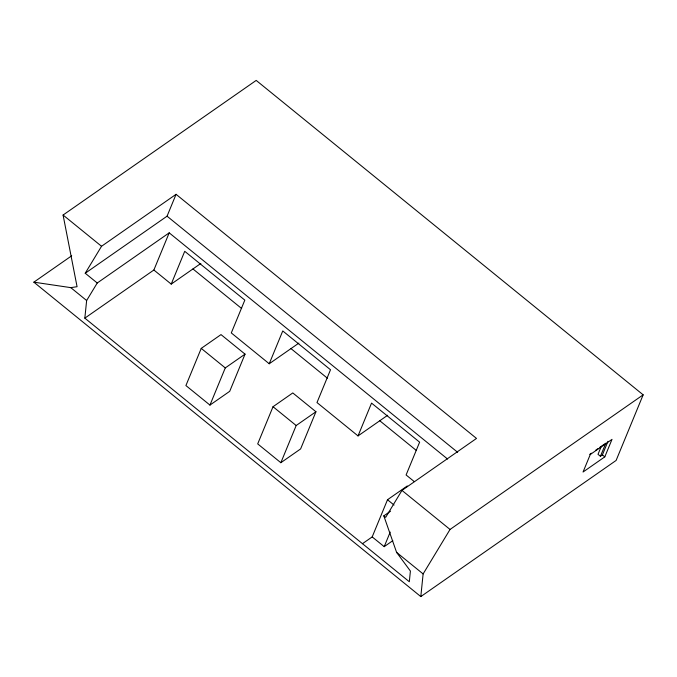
<?xml version="1.0" encoding="UTF-8"?>
<svg xmlns="http://www.w3.org/2000/svg" width="677" height="677" viewBox="0 0 677 677"><rect width="100%" height="100%" fill="white"/><g stroke="black" fill="none" stroke-linecap="round" stroke-linejoin="round"><path stroke-width="1.02" d="M390.578 511.152L383.817 515.857L396.604 552.39L410.406 571.049L409.314 581.738L84.837 318.139L86.639 300.52L97.243 283.003L169.199 232.837L447.582 459.048M33.85 282.165L420.806 596.589L423.125 573.935L450.036 529.456L643.15 394.835L256.194 80.411L63.079 215.032L77.068 286.709L70.78 287.632L33.85 282.165L71.694 255.788M97.243 283.003L85.226 273.237L167.058 216.183L176.071 194.316L476.506 438.434L401.969 490.402L385.662 517.355L383.817 515.857M84.837 318.139L153.874 270.013L169.199 232.837M153.874 270.013L171.213 284.103L184.728 251.302L244.82 300.123L231.297 332.932L269.234 363.761L298.879 343.095M201.238 348.384L185.913 385.56L209.955 405.091L229.715 391.314L245.04 354.139L221.007 334.607L201.238 348.384L225.272 367.916L209.955 405.091M269.234 363.761L282.758 330.951L330.511 369.76L316.988 402.561L358.031 435.912L387.676 415.246M273.026 406.716L257.7 443.892L280.853 462.704L300.613 448.927L315.939 411.751L292.786 392.939L273.026 406.716L296.179 425.52L280.853 462.704M358.031 435.912L371.555 403.103L419.622 442.166L406.098 474.966L414.29 481.618M362.44 543.707L372.189 536.912L387.506 499.736L407.275 485.959M372.189 536.912L384.206 546.661L390.214 532.088M601.1 446.828L598.011 454.326L600.414 456.281L602.395 454.902L607.997 441.294M600.414 456.281L605.822 443.164M604.798 456.857L612.008 439.365L590.268 454.512L583.058 472.013L604.798 456.857L602.395 454.902M643.15 394.835L616.112 460.445L420.806 596.589M85.226 273.237L101.533 246.276L176.071 194.316M171.213 284.103L200.857 263.438M225.272 367.916L245.04 354.139M296.179 425.52L315.939 411.751M384.206 546.661L392.804 540.669M589.735 454.377L591.427 453.201M595.658 450.247L598.197 448.47M599.898 447.294L604.976 443.748M167.058 216.183L457.644 452.304M192.945 268.947L241.664 308.534M290.975 348.604L327.397 378.198M379.772 420.755L416.431 450.543M63.079 215.032L101.533 246.276M401.969 490.402L450.036 529.456M387.506 499.736L394.039 505.042M70.78 287.632L86.639 300.52M396.604 552.39L423.125 573.935"/></g></svg>
